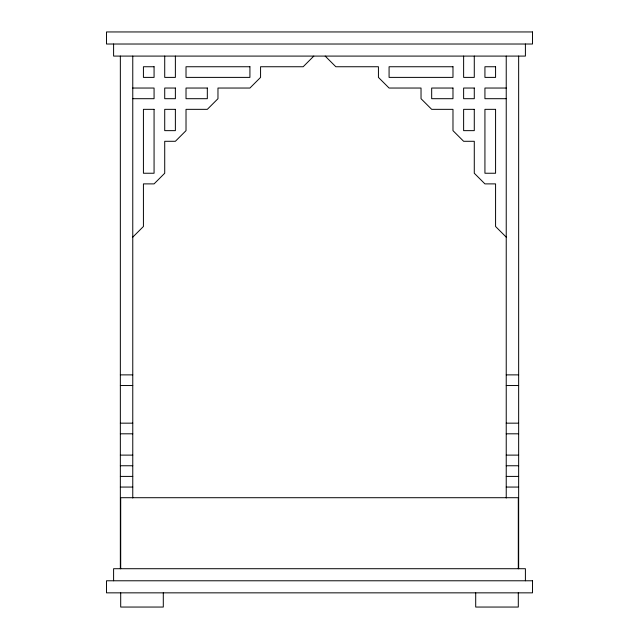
<?xml version="1.0" encoding="UTF-8"?>
<svg xmlns="http://www.w3.org/2000/svg" width="639" height="639" viewBox="0 0 639 639"><rect width="100%" height="100%" fill="white"/><g stroke="black" fill="none" stroke-linecap="round" stroke-linejoin="round"><path stroke-width="0.96" d="M132.768 237.141L143.424 226.494L143.424 183.888L154.071 183.888L164.718 173.241L164.718 141.291L175.374 141.291L186.021 130.644L186.021 109.341L207.324 109.341L217.971 98.694L217.971 88.038L249.921 88.038L260.568 77.391L260.568 66.744L303.174 66.744L313.821 56.088M132.768 88.038L154.071 88.038L154.071 98.694L132.768 98.694M506.232 88.038L484.929 88.038L484.929 98.694L506.232 98.694M120.348 374.877L132.768 374.877M506.232 374.877L518.652 374.877M120.348 385.533L132.768 385.533M506.232 385.533L518.652 385.533M120.348 423.162L132.768 423.162M506.232 423.162L518.652 423.162M120.348 433.809L132.768 433.809M506.232 433.809L518.652 433.809M120.348 455.112L132.768 455.112M506.232 455.112L518.652 455.112M120.348 465.759L132.768 465.759M506.232 465.759L518.652 465.759M120.348 476.406L132.768 476.406M506.232 476.406L518.652 476.406M120.348 487.062L132.768 487.062M506.232 487.062L518.652 487.062M325.179 56.088L335.826 66.744L378.432 66.744L378.432 77.391L389.079 88.038L421.029 88.038L421.029 98.694L431.676 109.341L452.979 109.341L452.979 130.644L463.626 141.291L474.282 141.291L474.282 173.241L484.929 183.888L495.576 183.888L495.576 226.494L506.232 237.141M525.402 44.019L525.402 56.088L113.598 56.088L113.598 44.019M525.402 580.779L525.402 568.71L113.598 568.71L113.598 580.779M518.652 56.088L518.652 568.71M518.301 568.71L518.301 497.709L120.699 497.709L120.699 568.71M518.301 592.848L518.301 607.05L475.704 607.05L475.704 592.848M506.232 56.088L506.232 498.013M474.282 56.088L474.282 77.391L463.626 77.391L463.626 56.088M175.374 56.088L175.374 77.391L164.718 77.391L164.718 56.088M163.296 592.848L163.296 607.05L120.699 607.05L120.699 592.848M132.768 56.088L132.768 498.013M120.348 56.088L120.348 568.71M532.503 31.95L106.497 31.95L106.497 44.019L532.503 44.019L532.503 31.95M154.071 66.744L143.424 66.744L143.424 77.391L154.071 77.391L154.071 66.744M249.921 66.744L186.021 66.744L186.021 77.391L249.921 77.391L249.921 66.744M452.979 66.744L389.079 66.744L389.079 77.391L452.979 77.391L452.979 66.744M495.576 66.744L484.929 66.744L484.929 77.391L495.576 77.391L495.576 66.744M175.374 88.038L164.718 88.038L164.718 98.694L175.374 98.694L175.374 88.038M207.324 88.038L186.021 88.038L186.021 98.694L207.324 98.694L207.324 88.038M452.979 88.038L431.676 88.038L431.676 98.694L452.979 98.694L452.979 88.038M474.282 88.038L463.626 88.038L463.626 98.694L474.282 98.694L474.282 88.038M154.071 109.341L143.424 109.341L143.424 173.241L154.071 173.241L154.071 109.341M175.374 109.341L164.718 109.341L164.718 130.644L175.374 130.644L175.374 109.341M474.282 109.341L463.626 109.341L463.626 130.644L474.282 130.644L474.282 109.341M495.576 109.341L484.929 109.341L484.929 173.241L495.576 173.241L495.576 109.341M532.503 580.779L106.497 580.779L106.497 592.848L532.503 592.848L532.503 580.779"/></g></svg>
